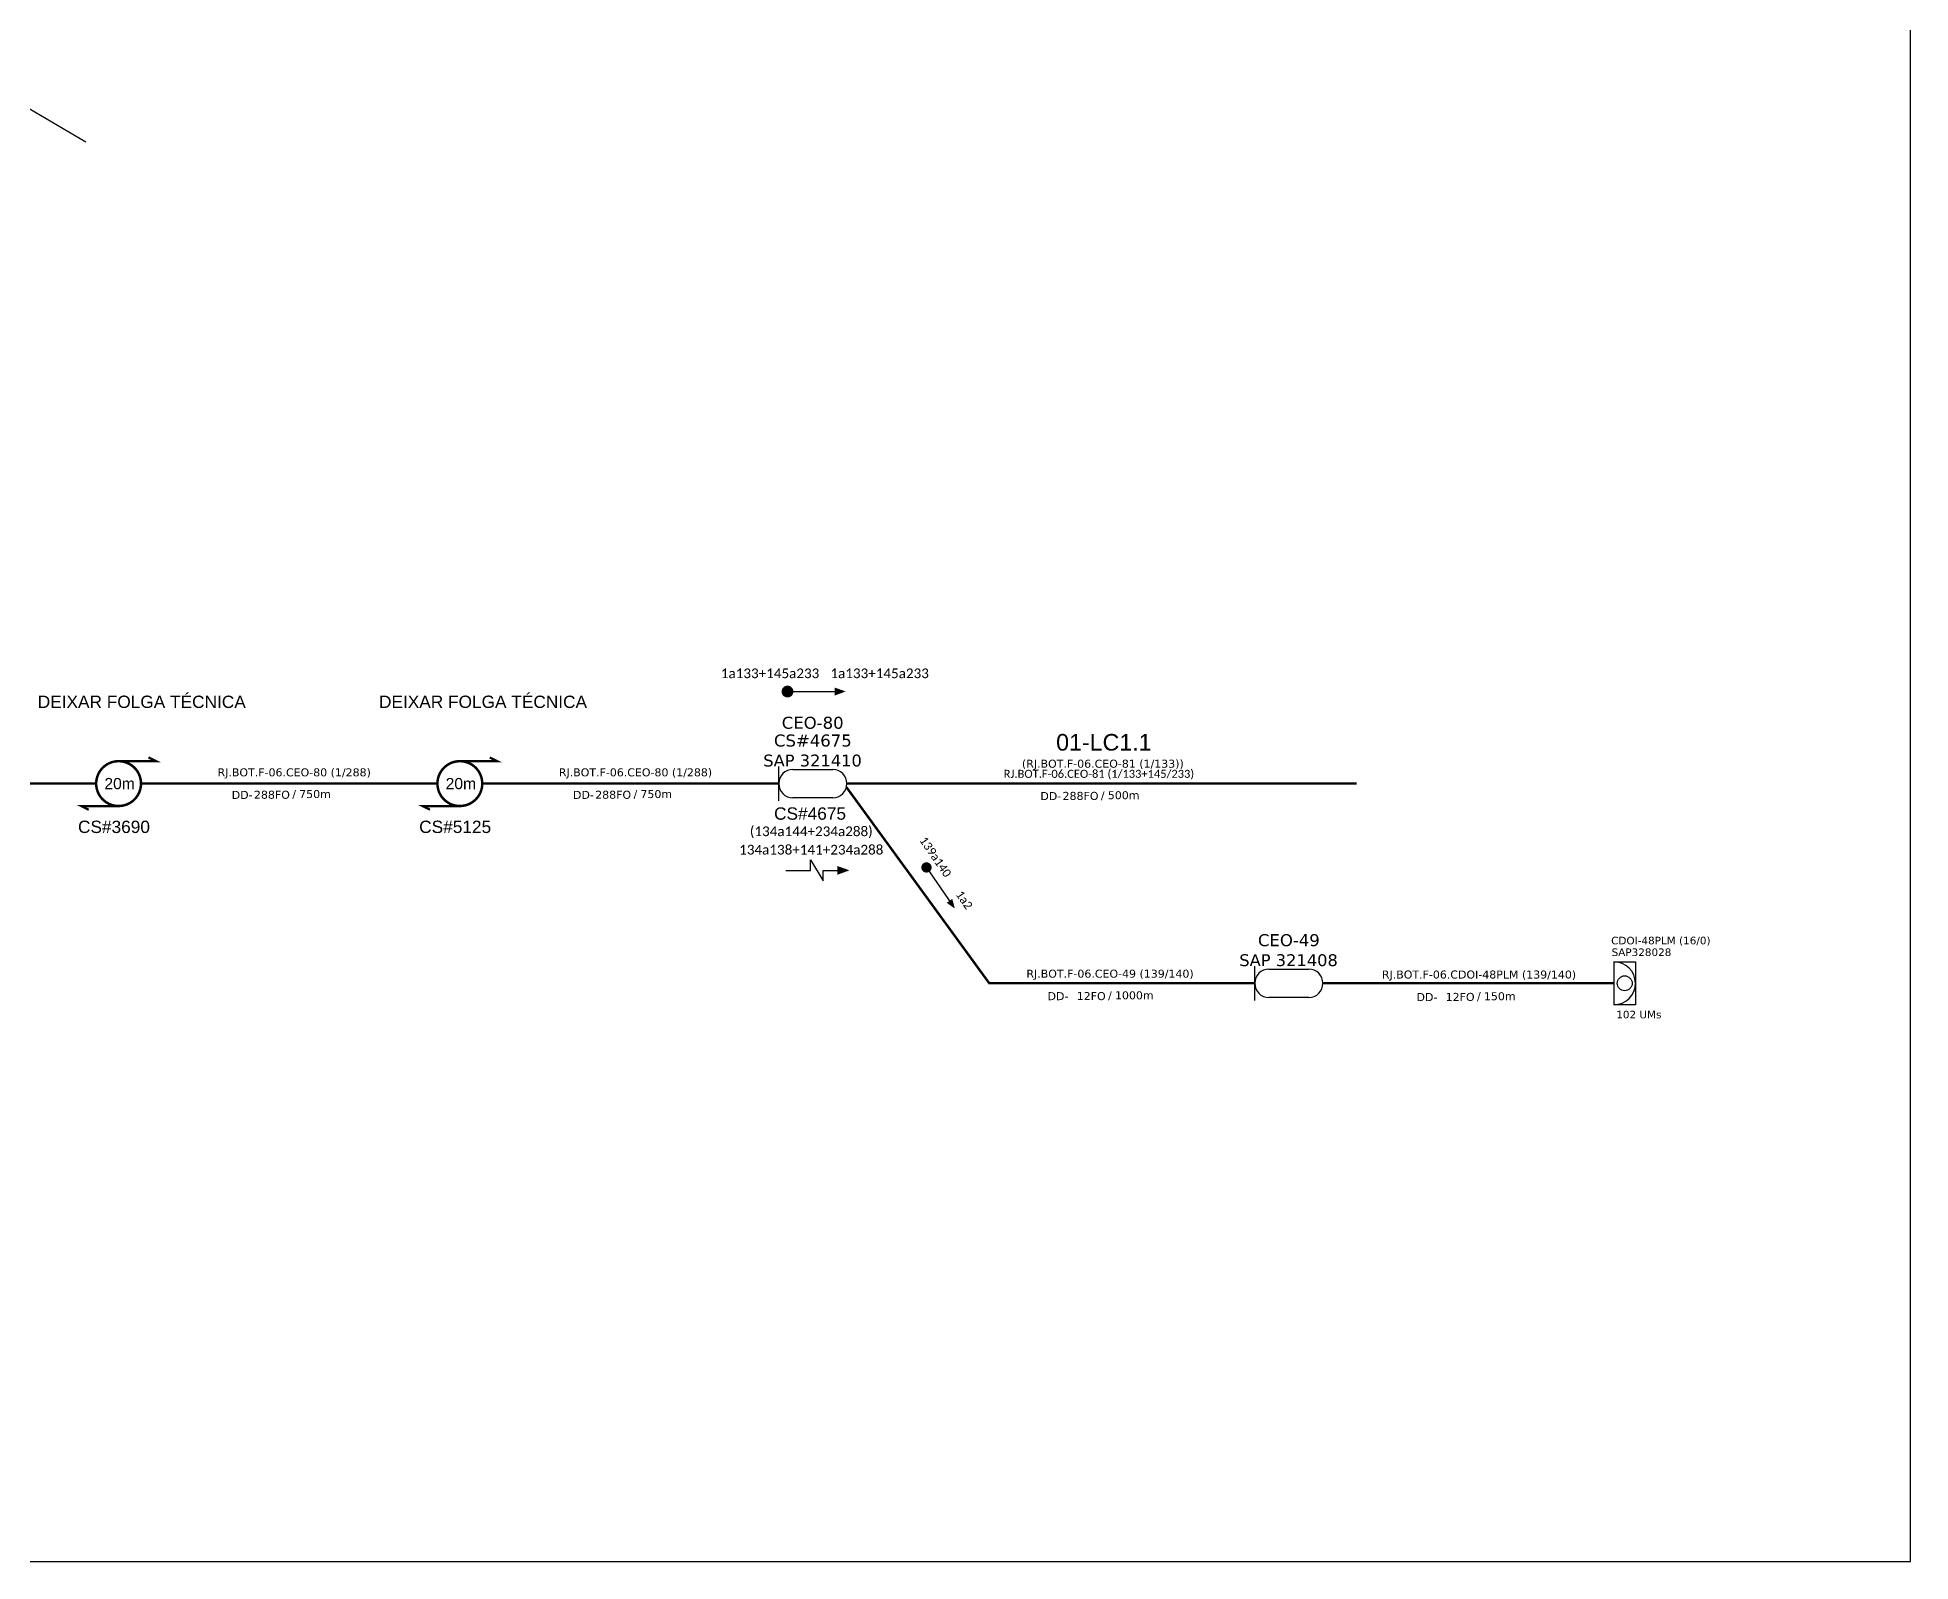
# Model space of a CAD drawing. Header units: metres. Extents: x 10082 to 18317, y -227 to 2742.
# Drawn here: x 10549.9 to 10920.4, y -226.7 to 74.8 of the extents above; entities that cross this region are included whole.
import ezdxf
from ezdxf.enums import TextEntityAlignment as Align

# ---------------------------------------------------------------- set-up
doc = ezdxf.new("R2010")
doc.units = ezdxf.units.M
doc.header["$LTSCALE"] = 0.1
doc.header["$MEASUREMENT"] = 0
doc.linetypes.add('ARILSUPP', pattern=[2.98, 1.42, -0.71, 0.14, -0.71])
for name, color, linetype in [('10.0-Cartográfico', 252, 'Continuous'), ('20.4-CEOS', 1, 'Continuous'), ('20.5-CABO AÉREO', 1, 'Continuous'), ('CDOI', 1, 'Continuous'), ('CEO', 1, 'Continuous'), ('LC1', 3, 'Continuous'), ('SETA', 7, 'Continuous')]:
    doc.layers.add(name, color=color, linetype=linetype)
doc.layers.add('40.1-ETIQUETAS', color=1, linetype='Continuous', lineweight=20)
doc.styles.add('ARIAL', font='arial.ttf')
doc.styles.add('siredit', font='verdana.ttf')
doc.styles.get("Standard").update_dxf_attribs({"font": 'arial.ttf'})

# ---------------------------------------------------------------- blocks, each defined once
blk = doc.blocks.new('ETIQUETA_RS5F')
at = {"layer": '40.1-ETIQUETAS', "color": 0, "style": 'siredit'}
blk.add_text('/', height=1.5, dxfattribs=at).set_placement((1.55, -1.95), align=Align.MIDDLE_RIGHT)
for tag, p in [('ETIQUETA_R_PRIMARIA', (1.18, 4.1)), ('ETIQUETA_R_SECUNDARIA', (1.18, 2.1)), ('F_ATIVAS/F_MORTAS', (1.11, -4.24))]:
    blk.add_attdef(tag, text='', height=1.5, dxfattribs=at).set_placement(p, align=Align.MIDDLE_CENTER)
for tag, p in [('TIPO_CABO', (-6.62, -2.12)), ('CAP_CABO', (0.37, -2.09))]:
    blk.add_attdef(tag, text='', height=1.5, dxfattribs=at).set_placement(p, align=Align.MIDDLE_RIGHT)
blk.add_attdef('METROS', text='', height=1.5, dxfattribs=at).set_placement((2.11, -1.95), align=Align.MIDDLE_LEFT)
for tag, p in [('FUSÃO_1', (0.82, -8.39)), ('FUSÃO_2', (0.82, -10.6)), ('FUSÃO_3', (0.82, -12.93)), ('FUSÃO_4', (0.82, -15.14)), ('FUSÃO_5', (0.82, -17.16))]:
    blk.add_attdef(tag, text='', height=1.5, dxfattribs=at).set_placement(p, align=Align.CENTER)

msp = doc.modelspace()

# ---------------------------------------------------------------- linework, layer by layer
msp.add_lwpolyline([(10081.8, -226.73), (10920.37, -226.73), (10920.37, 367.27), (10081.8, 367.27), (10081.8, -226.73)])
at = {"color": 7}
for points, const_width in [([(10697.68, -54.61, 1), (10698.85, -54.6, 1)], 1.17), ([(10565.98, -68.38, 1.000012), (10565.98, -77.25, 0.999978)], 0.492), ([(10633.47, -68.38, 1.000012), (10633.47, -77.25, 0.999978)], 0.492), ([(10725.46, -88.98, 1), (10726.04, -89.82, 1)], 1.02)]:
    msp.add_lwpolyline(points, format="xyb", close=True, dxfattribs=dict(at, const_width=const_width))
for points in [[(10698.26, -54.6), (10707.62, -54.6)], [(10702.82, -89.99), (10702.82, -87.92), (10705.3, -92.06), (10705.3, -89.99)]]:
    msp.add_lwpolyline(points, dxfattribs=at)
at = {"color": 7, "const_width": 0.462}
for points in [[(10565.98, -68.38), (10573.37, -68.38), (10571.89, -67.64)], [(10633.47, -68.38), (10640.86, -68.38), (10639.38, -67.64)], [(10565.98, -77.25), (10558.6, -77.25), (10560.07, -77.99)], [(10633.47, -77.25), (10626.09, -77.25), (10627.56, -77.99)]]:
    msp.add_lwpolyline(points, dxfattribs=at)
at = {"layer": '10.0-Cartográfico'}
msp.add_lwpolyline([(10559.51, 54.07), (10546.05, 62.01), (10534.03, 69.21)], dxfattribs=at)
at = {"layer": '20.4-CEOS', "color": 5}
for p, q in [((10699.34, -70.01), (10707.21, -70.01)), ((10707.21, -75.62), (10699.34, -75.62))]:
    msp.add_line(p, q, dxfattribs=at)
at = {"layer": '20.4-CEOS', "color": 1}
for p, q in [((10793.48, -109.51), (10801.35, -109.51)), ((10801.35, -115.12), (10793.48, -115.12))]:
    msp.add_line(p, q, dxfattribs=at)
at = {"layer": '20.4-CEOS', "color": 5}
msp.add_lwpolyline([(10696.53, -76.2), (10696.53, -69.43)], dxfattribs=at)
at = {"layer": '20.4-CEOS', "color": 1}
msp.add_lwpolyline([(10790.67, -115.7), (10790.67, -108.93)], dxfattribs=at)
at = {"layer": '20.4-CEOS', "color": 5}
for centre, start, end in [((10699.34, -72.82), 90, 270), ((10707.21, -72.82), 270, 90)]:
    msp.add_arc(centre, 2.81, start, end, dxfattribs=at)
at = {"layer": '20.4-CEOS', "color": 1}
for centre, start, end in [((10793.48, -112.32), 90, 270), ((10801.35, -112.32), 270, 90)]:
    msp.add_arc(centre, 2.81, start, end, dxfattribs=at)
at = {"layer": '20.5-CABO AÉREO', "color": 7, "ltscale": 8, "const_width": 0.469}
for points in [[(10502.92, -72.82), (10561.55, -72.82)], [(10570.41, -72.82), (10629.04, -72.82)], [(10637.9, -72.82), (10696.53, -72.82)], [(10710.01, -72.82), (10810.86, -72.82)]]:
    msp.add_lwpolyline(points, dxfattribs=at)
at = {"layer": '20.5-CABO AÉREO', "color": 1, "ltscale": 8, "const_width": 0.469}
for points in [[(10709.92, -73.52), (10738.17, -112.32), (10790.67, -112.32)], [(10804.16, -112.32), (10861.71, -112.32)]]:
    msp.add_lwpolyline(points, dxfattribs=at)
at = {"layer": 'CDOI'}
for p, q in [((10861.71, -108.07), (10865.96, -108.06)), ((10865.96, -108.06), (10865.96, -116.56)), ((10865.96, -116.56), (10861.71, -116.57))]:
    msp.add_line(p, q, dxfattribs=at)
msp.add_lwpolyline([(10861.71, -108.07), (10861.71, -116.57)], dxfattribs=at)
msp.add_circle((10863.84, -112.32), 1.47, dxfattribs=at)
msp.add_arc((10861.71, -112.32), 4.25, 270.0276, 90.0276, dxfattribs=at)
at = {"layer": 'SETA', "color": 7}
for points in [[(10697.96, -89.99), (10702.82, -89.99)], [(10705.3, -89.99), (10709.04, -89.99)], [(10725.75, -89.4), (10730.69, -96.6)]]:
    msp.add_lwpolyline(points, dxfattribs=at)
for points in [[(10707.61, -53.82), (10709.77, -54.59), (10707.62, -55.39)], [(10708.15, -89.12), (10710.52, -89.98), (10708.15, -90.84)], [(10730.86, -95.63), (10731.36, -97.54), (10729.75, -96.39)]]:
    msp.add_solid(points, dxfattribs=at)

# ---------------------------------------------------------------- block references
at = {"layer": '40.1-ETIQUETAS', "color": 7}
ref = msp.add_blockref('ETIQUETA_RS5F', (10599.43, -72.82), dxfattribs=dict(at, xscale=1.055257979857058, yscale=1.055257979857024, zscale=1.055257979857051))
ref.add_attrib('ETIQUETA_R_SECUNDARIA', 'RJ.BOT.F-06.CEO-80 (1/288)', dxfattribs={"color": 0, "height": 1.5829, "style": 'siredit'}).set_placement((10600.71, -70.59), align=Align.MIDDLE_CENTER)
ref.add_attrib('TIPO_CABO', 'DD-', dxfattribs={"color": 0, "height": 1.583, "style": 'siredit'}).set_placement((10592.48, -75.05), align=Align.MIDDLE_RIGHT)
ref.add_attrib('CAP_CABO', '288FO', dxfattribs={"color": 0, "height": 1.583, "style": 'siredit'}).set_placement((10599.85, -75.02), align=Align.MIDDLE_RIGHT)
ref.add_attrib('METROS', '750m', dxfattribs={"color": 0, "height": 1.583, "style": 'siredit'}).set_placement((10601.69, -74.88), align=Align.MIDDLE_LEFT)
ref = msp.add_blockref('ETIQUETA_RS5F', (10666.92, -72.82), dxfattribs=dict(at, xscale=1.055257979857058, yscale=1.055257979857024, zscale=1.055257979857051))
ref.add_attrib('ETIQUETA_R_SECUNDARIA', 'RJ.BOT.F-06.CEO-80 (1/288)', dxfattribs={"color": 0, "height": 1.5829, "style": 'siredit'}).set_placement((10668.2, -70.59), align=Align.MIDDLE_CENTER)
ref.add_attrib('TIPO_CABO', 'DD-', dxfattribs={"color": 0, "height": 1.583, "style": 'siredit'}).set_placement((10659.97, -75.05), align=Align.MIDDLE_RIGHT)
ref.add_attrib('CAP_CABO', '288FO', dxfattribs={"color": 0, "height": 1.583, "style": 'siredit'}).set_placement((10667.34, -75.02), align=Align.MIDDLE_RIGHT)
ref.add_attrib('METROS', '750m', dxfattribs={"color": 0, "height": 1.583, "style": 'siredit'}).set_placement((10669.18, -74.88), align=Align.MIDDLE_LEFT)
ref = msp.add_blockref('ETIQUETA_RS5F', (10759.35, -73.05), dxfattribs=dict(at, xscale=1.055257979857058, yscale=1.055257979857024, zscale=1.055257979857051))
ref.add_attrib('ETIQUETA_R_SECUNDARIA', '(RJ.BOT.F-06.CEO-81 (1/133))', dxfattribs={"color": 0, "height": 1.5829, "style": 'siredit'}).set_placement((10760.63, -68.88), align=Align.MIDDLE_CENTER)
ref.add_attrib('TIPO_CABO', 'DD-', dxfattribs={"color": 0, "height": 1.583, "style": 'siredit'}).set_placement((10752.4, -75.28), align=Align.MIDDLE_RIGHT)
ref.add_attrib('CAP_CABO', '288FO', dxfattribs={"color": 0, "height": 1.583, "style": 'siredit'}).set_placement((10759.77, -75.25), align=Align.MIDDLE_RIGHT)
ref.add_attrib('METROS', '500m', dxfattribs={"color": 0, "height": 1.583, "style": 'siredit'}).set_placement((10761.61, -75.11), align=Align.MIDDLE_LEFT)
ref = msp.add_blockref('ETIQUETA_RS5F', (10760.77, -112.64), dxfattribs=dict(at, xscale=1.055257979857058, yscale=1.055257979857024, zscale=1.055257979857051))
ref.add_attrib('ETIQUETA_R_SECUNDARIA', 'RJ.BOT.F-06.CEO-49 (139/140)', dxfattribs={"color": 0, "height": 1.5829, "style": 'siredit'}).set_placement((10762.05, -110.42), align=Align.MIDDLE_CENTER)
ref.add_attrib('TIPO_CABO', 'DD-', dxfattribs={"color": 0, "height": 1.583, "style": 'siredit'}).set_placement((10753.82, -114.87), align=Align.MIDDLE_RIGHT)
ref.add_attrib('CAP_CABO', '12FO', dxfattribs={"color": 0, "height": 1.583, "style": 'siredit'}).set_placement((10761.19, -114.85), align=Align.MIDDLE_RIGHT)
ref.add_attrib('METROS', '1000m', dxfattribs={"color": 0, "height": 1.583, "style": 'siredit'}).set_placement((10763.03, -114.7), align=Align.MIDDLE_LEFT)
ref = msp.add_blockref('ETIQUETA_RS5F', (10833.73, -112.81), dxfattribs=dict(at, xscale=1.055257979857058, yscale=1.055257979857024, zscale=1.055257979857051))
ref.add_attrib('ETIQUETA_R_SECUNDARIA', 'RJ.BOT.F-06.CDOI-48PLM (139/140)', dxfattribs={"color": 0, "height": 1.5829, "style": 'siredit'}).set_placement((10835.02, -110.59), align=Align.MIDDLE_CENTER)
ref.add_attrib('TIPO_CABO', 'DD-', dxfattribs={"color": 0, "height": 1.583, "style": 'siredit'}).set_placement((10826.79, -115.05), align=Align.MIDDLE_RIGHT)
ref.add_attrib('CAP_CABO', '12FO', dxfattribs={"color": 0, "height": 1.583, "style": 'siredit'}).set_placement((10834.15, -115.02), align=Align.MIDDLE_RIGHT)
ref.add_attrib('METROS', '150m', dxfattribs={"color": 0, "height": 1.583, "style": 'siredit'}).set_placement((10836, -114.88), align=Align.MIDDLE_LEFT)

# ---------------------------------------------------------------- texts
at = {"color": 7, "style": 'ARIAL'}
for s, height, p in [('DEIXAR FOLGA TÉCNICA', 2.4429, (10549.99, -57.85)), ('DEIXAR FOLGA TÉCNICA', 2.4429, (10617.48, -57.85)), ('CS#3690', 2.443, (10557.95, -82.59)), ('CS#5125', 2.443, (10625.43, -82.59))]:
    msp.add_text(s, height=height, rotation=359.9867, dxfattribs=at).set_placement(p)
at = {"color": 7}
for p in [(10563.17, -73.92), (10630.66, -73.92)]:
    msp.add_text('20m', height=2.216, dxfattribs=at).set_placement(p)
at = {"color": 5, "style": 'ARIAL'}
msp.add_text('CS#4675', height=2.443, rotation=359.9867, dxfattribs=at).set_placement((10695.61, -79.96))
at = {"layer": '20.4-CEOS', "color": 5, "style": 'siredit'}
for s, height, p in [('CS#4675', 2.377, (10703.28, -64.29)), ('SAP 321410', 2.345, (10703.22, -68.25))]:
    msp.add_text(s, height=height, dxfattribs=at).set_placement(p, align=Align.MIDDLE_CENTER)
at = {"layer": '20.4-CEOS', "color": 7, "style": 'siredit'}
for s, height, p in [('CEO-49', 2.377, (10797.42, -103.79)), ('SAP 321408', 2.345, (10797.36, -107.75))]:
    msp.add_text(s, height=height, dxfattribs=at).set_placement(p, align=Align.MIDDLE_CENTER)
at = {"layer": '40.1-ETIQUETAS', "color": 7}
for s, insert, char_height, width, attachment_point, style in [('\\fCalibri|b0|i0|c0|p34;1a133+145a233', (10694.82, -51.01), 1.9147, 32.7067, 5, 'ARIAL'), ('\\fCalibri|b0|i0|c0|p34;1a133+145a233', (10716.49, -51.01), 1.9147, 32.7067, 5, 'ARIAL'), ('\\fCalibri|b0|i0|c0|p34;RJ.BOT.F-06.CEO-81 (1/133+145/233)', (10741.02, -70.09), 1.5829, 39.5931, 1, 'siredit'), ('\\fCalibri|b0|i0|c0|p34;134a138+141+234a288', (10702.97, -85.9), 1.9147, 32.7067, 5, 'ARIAL')]:
    msp.add_mtext(s, dxfattribs=dict(at, insert=insert, char_height=char_height, width=width, attachment_point=attachment_point, style=style))
at = {"layer": '40.1-ETIQUETAS', "color": 5, "insert": (10702.97, -82.46), "char_height": 1.9147, "width": 32.7067, "attachment_point": 5, "style": 'ARIAL'}
msp.add_mtext('\\fCalibri|b0|i0|c0|p34;(134a144+234a288)', dxfattribs=at)
at = {"layer": '40.1-ETIQUETAS', "color": 7, "char_height": 1.6576, "width": 28.3157, "attachment_point": 5, "rotation": 304.5178, "style": 'ARIAL'}
for s, insert in [('\\fCalibri|b0|i0|c0|p34;139a140', (10727.53, -87.31)), ('\\fCalibri|b0|i0|c0|p34;1a2', (10733.22, -95.84))]:
    msp.add_mtext(s, dxfattribs=dict(at, insert=insert))
at = {"layer": 'CDOI', "linetype": 'Continuous', "style": 'siredit'}
for s, p in [('CDOI-48PLM (16/0)', (10861.16, -103.87)), ('SAP328028', (10861.25, -106.18)), ('102 UMs', (10862.16, -118.51))]:
    msp.add_text(s, height=1.5, rotation=0.0276, dxfattribs=at).set_placement(p, align=Align.MIDDLE_LEFT)
at = {"layer": 'CEO', "color": 5, "style": 'siredit'}
msp.add_text('CEO-80', height=2.377, dxfattribs=at).set_placement((10703.25, -60.78), align=Align.MIDDLE_CENTER)
at = {"layer": 'LC1', "color": 7, "linetype": 'ARILSUPP', "style": 'ARIAL'}
msp.add_text('01-LC1.1', height=3.283, dxfattribs=at).set_placement((10760.83, -64.64), align=Align.MIDDLE_CENTER)

doc.saveas('drawing.dxf')
